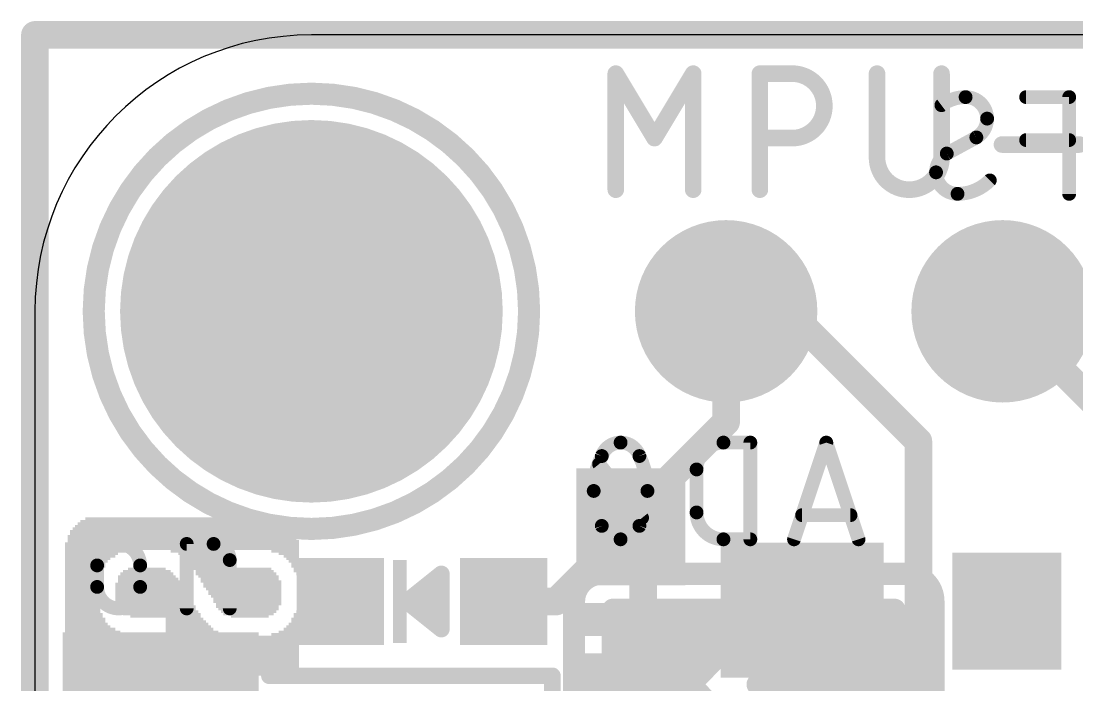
# Model space of a CAD drawing. Extents: x -0.1 to 34.3, y -4.7 to 17.9.
# Drawn here: x -0.13 to 9.57, y 11.81 to 17.91 of the extents above; entities that cross this region are included whole.
import ezdxf

# ---------------------------------------------------------------- set-up
doc = ezdxf.new("R2010")
doc.units = 0
for name, color, linetype in [('1', 12, 'CONTINUOUS'), ('16', 5, 'CONTINUOUS'), ('17', 110, 'CONTINUOUS'), ('20', 31, 'CONTINUOUS'), ('21', 40, 'CONTINUOUS'), ('22', 6, 'CONTINUOUS')]:
    doc.layers.add(name, color=color, linetype=linetype)

# ---------------------------------------------------------------- blocks, each defined once
blk = doc.blocks.new('RECT')
blk.add_solid([(-0.5, -0.5), (0.5, -0.5), (-0.5, 0.5), (0.5, 0.5)])
blk = doc.blocks.new('ROUNDP')
at = {"const_width": 0.5}
blk.add_lwpolyline([(0, -0.25, 1), (0, 0.25, 1), (0, -0.25)], format="xyb", dxfattribs=at)
blk = doc.blocks.new('RECT121920X243840R50')
at = {"const_width": 0.1905}
blk.add_lwpolyline([(0.2858, -0.5715), (0.2858, 0.5715, 0.4142), (0.1905, 0.6668), (-0.1905, 0.6668, 0.4142), (-0.2858, 0.5715), (-0.2858, -0.5715, 0.4142), (-0.1905, -0.6668), (0.1905, -0.6668, 0.4142)], format="xyb", close=True, dxfattribs=at)
blk.add_solid([(-0.2159, -0.5969), (0.2159, -0.5969), (-0.2159, 0.5969), (0.2159, 0.5969)])

msp = doc.modelspace()

# ---------------------------------------------------------------- linework, layer by layer
at = {"layer": '1', "const_width": 0.254}
for points in [[(0, 17.78), (25.4, 17.78)], [(0, 0), (0, 17.78)], [(6.35, 15.24), (6.9215, 15.24)], [(8.1162, 14.0453), (6.9215, 15.24)], [(8.1162, 11.5951), (8.1162, 14.0453)], [(4.7888, 12.573), (5.4737, 13.2579)], [(4.306, 12.573), (4.7888, 12.573)]]:
    msp.add_lwpolyline(points, dxfattribs=at)
at = {"layer": '1', "const_width": 0.127}
for points in [[(0, 17.8435, 1), (0, 17.7165)], [(0.0635, 17.78, 1), (-0.0635, 17.78)], [(6.35, 15.3035, 1), (6.35, 15.1765)], [(6.9664, 15.2849, 1), (6.8766, 15.1951)], [(6.9215, 15.1765, 1), (6.9215, 15.3035)], [(8.1797, 14.0453, 1), (8.0527, 14.0453)], [(8.0713, 14.0004, 1), (8.1611, 14.0902)], [(5.5186, 13.213, 1), (5.4288, 13.3028)], [(4.306, 12.6365, 1), (4.306, 12.5095)], [(4.7439, 12.6179, 1), (4.8337, 12.5281)], [(4.7888, 12.5095, 1), (4.7888, 12.6365)]]:
    msp.add_lwpolyline(points, format="xyb", dxfattribs=at)
at = {"layer": '16'}
for points, const_width in [([(0, 17.78), (25.4, 17.78)], 0.254), ([(0, 0), (0, 17.78)], 0.254), ([(6.35, 15.24), (6.35, 14.224)], 0.254), ([(11.303, 12.827), (8.89, 15.24)], 0.254), ([(6.35, 14.224), (5.588, 13.462)], 0.254), ([(5.588, 13.462), (5.588, 11.811)], 0.254), ([(5.311, 11.1244), (5.311, 12.4976)], 0.2032), ([(5.311, 12.4976), (6.681, 12.4976)], 0.2032), ([(6.681, 12.4976), (6.0198, 11.811)], 0.2032), ([(7.2755, 12.4976), (6.6389, 11.811)], 0.2032), ([(7.897, 12.4976), (7.2755, 12.4976)], 0.2032), ([(7.897, 11.1244), (7.897, 12.4976)], 0.2032), ([(5.311, 12.3952), (6.5824, 12.3952)], 0.2032), ([(7.1806, 12.3952), (7.897, 12.3952)], 0.2032), ([(5.311, 12.192), (6.3867, 12.192)], 0.2032), ([(6.9922, 12.192), (7.897, 12.192)], 0.2032), ([(5.311, 11.9888), (6.191, 11.9888)], 0.2032), ([(6.8038, 11.9888), (7.897, 11.9888)], 0.2032), ([(7.62, 11.811), (7.62, 10.4574)], 0.4064), ([(5.311, 11.7856), (6.0443, 11.7856)], 0.2032), ([(6.0198, 11.811), (6.681, 11.1244)], 0.2032), ([(6.6389, 11.811), (7.3255, 11.1244)], 0.2032), ([(6.6643, 11.7856), (7.897, 11.7856)], 0.2032)]:
    msp.add_lwpolyline(points, dxfattribs=dict(at, const_width=const_width))
for points, const_width in [([(0, 17.8435, 1), (0, 17.7165)], 0.127), ([(0.0635, 17.78, 1), (-0.0635, 17.78)], 0.127), ([(6.4135, 15.24, 1), (6.2865, 15.24)], 0.127), ([(8.9349, 15.2849, 1), (8.8451, 15.1951)], 0.127), ([(6.2865, 14.224, 1), (6.4135, 14.224)], 0.127), ([(6.3949, 14.1791, 1), (6.3051, 14.2689)], 0.127), ([(5.6515, 13.462, 1), (5.5245, 13.462)], 0.127), ([(5.5431, 13.5069, 1), (5.6329, 13.4171)], 0.127), ([(5.3618, 12.4976, 1), (5.2602, 12.4976)], 0.1016), ([(5.311, 12.5484, 1), (5.311, 12.4468)], 0.1016), ([(6.7176, 12.4624, 1), (6.6444, 12.5328)], 0.1016), ([(6.681, 12.4468, 1), (6.681, 12.5484)], 0.1016), ([(7.2755, 12.5484, 1), (7.2755, 12.4468)], 0.1016), ([(7.3128, 12.4631, 1), (7.2382, 12.5321)], 0.1016), ([(7.9478, 12.4976, 1), (7.8462, 12.4976)], 0.1016), ([(7.897, 12.4468, 1), (7.897, 12.5484)], 0.1016), ([(5.311, 12.446, 1), (5.311, 12.3444)], 0.1016), ([(6.5824, 12.3444, 1), (6.5824, 12.446)], 0.1016), ([(7.1806, 12.446, 1), (7.1806, 12.3444)], 0.1016), ([(7.897, 12.3444, 1), (7.897, 12.446)], 0.1016), ([(5.311, 12.2428, 1), (5.311, 12.1412)], 0.1016), ([(6.3867, 12.1412, 1), (6.3867, 12.2428)], 0.1016), ([(6.9922, 12.2428, 1), (6.9922, 12.1412)], 0.1016), ([(7.897, 12.1412, 1), (7.897, 12.2428)], 0.1016), ([(5.311, 12.0396, 1), (5.311, 11.938)], 0.1016), ([(6.191, 11.938, 1), (6.191, 12.0396)], 0.1016), ([(6.8038, 12.0396, 1), (6.8038, 11.938)], 0.1016), ([(7.897, 11.938, 1), (7.897, 12.0396)], 0.1016), ([(7.7216, 11.811, 1), (7.5184, 11.811)], 0.2032), ([(5.311, 11.8364, 1), (5.311, 11.7348)], 0.1016), ([(5.5245, 11.811, 1), (5.6515, 11.811)], 0.127), ([(6.0564, 11.8462, 1), (5.9832, 11.7758)], 0.1016), ([(5.9832, 11.8462, 1), (6.0564, 11.7758)], 0.1016), ([(6.0443, 11.7348, 1), (6.0443, 11.8364)], 0.1016), ([(6.6748, 11.8469, 1), (6.603, 11.7751)], 0.1016), ([(6.6016, 11.8455, 1), (6.6762, 11.7765)], 0.1016), ([(6.6643, 11.8364, 1), (6.6643, 11.7348)], 0.1016), ([(7.897, 11.7348, 1), (7.897, 11.8364)], 0.1016)]:
    msp.add_lwpolyline(points, format="xyb", dxfattribs=dict(at, const_width=const_width))
at = {"layer": '20'}
for p, q in [((22.86, 17.78), (2.54, 17.78)), ((0, 15.24), (0, 2.54))]:
    msp.add_line(p, q, dxfattribs=at)
msp.add_arc((2.54, 15.24), 2.54, 90, 180, dxfattribs=at)
at = {"layer": '21'}
for points, const_width in [([(5.3362, 16.3576), (5.3362, 17.4244)], 0.1524), ([(5.3362, 17.4244), (5.6918, 16.8317)], 0.1524), ([(5.6918, 16.8317), (6.0474, 17.4244)], 0.1524), ([(6.0474, 17.4244), (6.0474, 16.3576)], 0.1524), ([(6.6599, 16.3576), (6.6599, 17.4244)], 0.1524), ([(6.6599, 17.4244), (6.9562, 17.4244)], 0.1524), ([(7.7363, 17.4244), (7.7363, 16.6539)], 0.1524), ([(8.329, 16.6539), (8.329, 17.4244)], 0.1524), ([(6.9562, 16.8317), (6.6599, 16.8317)], 0.1524), ([(8.884, 16.7725), (9.5952, 16.7725)], 0.1524), ([(1.3945, 12.5095), (1.3945, 13.1022)], 0.127), ([(1.3945, 13.1022), (1.6414, 13.1022)], 0.127), ([(1.7896, 12.954), (1.7896, 12.5095)], 0.127), ([(0.5715, 12.7071), (0.5715, 12.9046)], 0.127), ([(0.9666, 12.9046), (0.9666, 12.7071)], 0.127), ([(3.7338, 12.827), (3.4163, 12.573)], 0.1524), ([(3.7338, 12.319), (3.7338, 12.827)], 0.1524), ([(3.7021, 12.8016), (3.7338, 12.8016)], 0.1524), ([(3.5116, 12.6492), (3.7338, 12.6492)], 0.1524), ([(3.4163, 12.573), (3.7338, 12.319)], 0.1524), ([(3.5116, 12.4968), (3.7338, 12.4968)], 0.1524), ([(5.0737, 12.4079), (5.8737, 12.4079)], 0.3048), ([(3.7021, 12.3444), (3.7338, 12.3444)], 0.1524), ([(2.154, 11.89), (4.754, 11.89)], 0.1524), ([(4.754, 11.89), (4.754, 10.79)], 0.1524)]:
    msp.add_lwpolyline(points, dxfattribs=dict(at, const_width=const_width))
for points, const_width in [([(5.3743, 17.4244, 1), (5.2981, 17.4244)], 0.0762), ([(5.3689, 17.444, 1), (5.3035, 17.4048)], 0.0762), ([(6.0855, 17.4244, 1), (6.0093, 17.4244)], 0.0762), ([(6.0801, 17.4048, 1), (6.0147, 17.444)], 0.0762), ([(6.698, 17.4244, 1), (6.6218, 17.4244)], 0.0762), ([(6.6599, 17.4625, 1), (6.6599, 17.3863)], 0.0762), ([(6.9562, 16.8317, 1), (6.9562, 17.4244)], 0.1524), ([(6.9562, 17.4625, 1), (6.9562, 17.3863)], 0.0762), ([(6.9562, 17.3863, 1), (6.9562, 17.4625)], 0.0762), ([(7.7744, 17.4244, 1), (7.6982, 17.4244)], 0.0762), ([(8.3671, 17.4244, 1), (8.2909, 17.4244)], 0.0762), ([(2.54, 13.24, 1), (2.54, 17.24, 1), (2.54, 13.24)], 0.2032), ([(5.6591, 16.8513, 1), (5.7245, 16.8121)], 0.0762), ([(5.6591, 16.8121, 1), (5.7245, 16.8513)], 0.0762), ([(6.6599, 16.8698, 1), (6.6599, 16.7936)], 0.0762), ([(6.9562, 16.8698, 1), (6.9562, 16.7936)], 0.0762), ([(6.9562, 16.7936, 1), (6.9562, 16.8698)], 0.0762), ([(8.884, 16.8106, 1), (8.884, 16.7344)], 0.0762), ([(9.5952, 16.7344, 1), (9.5952, 16.8106)], 0.0762), ([(7.7363, 16.6539, 1), (8.329, 16.6539)], 0.1524), ([(7.7744, 16.6539, 1), (7.6982, 16.6539)], 0.0762), ([(7.6982, 16.6539, 1), (7.7744, 16.6539)], 0.0762), ([(8.3671, 16.6539, 1), (8.2909, 16.6539)], 0.0762), ([(8.2909, 16.6539, 1), (8.3671, 16.6539)], 0.0762), ([(5.2981, 16.3576, 1), (5.3743, 16.3576)], 0.0762), ([(6.0093, 16.3576, 1), (6.0855, 16.3576)], 0.0762), ([(6.6218, 16.3576, 1), (6.698, 16.3576)], 0.0762), ([(0.9666, 12.9046, 1), (0.5715, 12.9046)], 0.127), ([(1.4262, 13.1022, 1), (1.3627, 13.1022)], 0.0635), ([(1.3945, 13.1339, 1), (1.3945, 13.0704)], 0.0635), ([(1.7896, 12.954, 0.4142), (1.6414, 13.1022)], 0.127), ([(1.6414, 13.1339, 1), (1.6414, 13.0704)], 0.0635), ([(1.6414, 13.0704, 1), (1.6414, 13.1339)], 0.0635), ([(1.8213, 12.954, 1), (1.7578, 12.954)], 0.0635), ([(0.6033, 12.9046, 1), (0.5397, 12.9046)], 0.0635), ([(0.5397, 12.9046, 1), (0.6033, 12.9046)], 0.0635), ([(0.9984, 12.9046, 1), (0.9349, 12.9046)], 0.0635), ([(0.9349, 12.9046, 1), (0.9984, 12.9046)], 0.0635), ([(1.7578, 12.954, 1), (1.8213, 12.954)], 0.0635), ([(3.7719, 12.827, 1), (3.6957, 12.827)], 0.0762), ([(3.7576, 12.7972, 1), (3.71, 12.8568)], 0.0762), ([(3.7021, 12.8397, 1), (3.7021, 12.7635)], 0.0762), ([(3.7338, 12.7635, 1), (3.7338, 12.8397)], 0.0762), ([(0.5397, 12.7071, 1), (0.6033, 12.7071)], 0.0635), ([(0.5715, 12.7071, 1), (0.9666, 12.7071)], 0.127), ([(0.6032, 12.7071, 1), (0.5397, 12.7071)], 0.0635), ([(0.9984, 12.7071, 1), (0.9349, 12.7071)], 0.0635), ([(0.9349, 12.7071, 1), (0.9984, 12.7071)], 0.0635), ([(3.5116, 12.6873, 1), (3.5116, 12.6111)], 0.0762), ([(3.7338, 12.6111, 1), (3.7338, 12.6873)], 0.0762), ([(3.4401, 12.6028, 1), (3.3925, 12.5432)], 0.0762), ([(3.3925, 12.6028, 1), (3.4401, 12.5432)], 0.0762), ([(1.3627, 12.5095, 1), (1.4262, 12.5095)], 0.0635), ([(1.7578, 12.5095, 1), (1.8213, 12.5095)], 0.0635), ([(3.5116, 12.5349, 1), (3.5116, 12.4587)], 0.0762), ([(3.7338, 12.4587, 1), (3.7338, 12.5349)], 0.0762), ([(5.0737, 12.4841, 1), (5.0737, 12.3317)], 0.1524), ([(5.8737, 12.3317, 1), (5.8737, 12.4841)], 0.1524), ([(3.7021, 12.3825, 1), (3.7021, 12.3063)], 0.0762), ([(3.7338, 12.3063, 1), (3.7338, 12.3825)], 0.0762), ([(3.6957, 12.319, 1), (3.7719, 12.319)], 0.0762), ([(3.71, 12.2892, 1), (3.7576, 12.3488)], 0.0762), ([(2.154, 11.9281, 1), (2.154, 11.8519)], 0.0762), ([(4.7921, 11.89, 1), (4.7159, 11.89)], 0.0762), ([(4.754, 11.8519, 1), (4.754, 11.9281)], 0.0762)]:
    msp.add_lwpolyline(points, format="xyb", dxfattribs=dict(at, const_width=const_width))
at = {"layer": '22'}
for points, const_width in [([(8.5501, 17.2085, 0.1623), (8.3278, 17.1344)], 0.127), ([(8.7476, 17.0109, 0.4142), (8.5501, 17.2085)], 0.127), ([(8.5501, 17.2402, 1), (8.5501, 17.1768)], 0.0635), ([(8.5501, 17.1768, 1), (8.5501, 17.2402)], 0.0635), ([(9.1064, 17.2402, 1), (9.1064, 17.1768)], 0.0635), ([(9.5333, 17.2085, 1), (9.4698, 17.2085)], 0.0635), ([(9.5015, 17.1768, 1), (9.5015, 17.2402)], 0.0635), ([(8.3088, 17.1598, 1), (8.3469, 17.109)], 0.0635), ([(8.6489, 16.8381, 0.2656), (8.7476, 17.0109)], 0.127), ([(8.7794, 17.0109, 1), (8.7159, 17.0109)], 0.0635), ([(8.7159, 17.0109, 1), (8.7794, 17.0109)], 0.0635), ([(8.6327, 16.8654, 1), (8.665, 16.8107)], 0.0635), ([(8.6641, 16.8102, 1), (8.6337, 16.866)], 0.0635), ([(9.1064, 16.8451, 1), (9.1064, 16.7816)], 0.0635), ([(9.5015, 16.7816, 1), (9.5015, 16.8451)], 0.0635), ([(8.3772, 16.6899, 0.2656), (8.2785, 16.5171)], 0.127), ([(8.362, 16.7178, 1), (8.3924, 16.662)], 0.0635), ([(8.3934, 16.6626, 1), (8.3611, 16.7173)], 0.0635), ([(8.3102, 16.5171, 1), (8.2467, 16.5171)], 0.0635), ([(8.2467, 16.5171, 1), (8.3102, 16.5171)], 0.0635), ([(8.2785, 16.5171, 0.4142), (8.476, 16.3195)], 0.127), ([(8.476, 16.3195, 0.2), (8.7723, 16.443)], 0.127), ([(8.7949, 16.4206, 1), (8.7498, 16.4653)], 0.0635), ([(8.476, 16.3512, 1), (8.476, 16.2878)], 0.0635), ([(8.476, 16.2877, 1), (8.476, 16.3512)], 0.0635), ([(9.4698, 16.3195, 1), (9.5333, 16.3195)], 0.0635), ([(5.3804, 14.0335, 0.3205), (5.2076, 13.91)], 0.127), ([(5.5533, 13.91, 0.3205), (5.3804, 14.0335)], 0.127), ([(5.3804, 14.0652, 1), (5.3804, 14.0018)], 0.0635), ([(5.3804, 14.0018, 1), (5.3804, 14.0652)], 0.0635), ([(6.3253, 14.0335, 0.4142), (6.0784, 13.7866)], 0.127), ([(6.3253, 14.0653, 1), (6.3253, 14.0017)], 0.0635), ([(6.3253, 14.0017, 1), (6.3253, 14.0653)], 0.0635), ([(6.604, 14.0335, 1), (6.5405, 14.0335)], 0.0635), ([(6.5723, 14.0017, 1), (6.5723, 14.0653)], 0.0635), ([(7.3003, 14.0435, 1), (7.2401, 14.0235)], 0.0635), ([(7.3003, 14.0235, 1), (7.2401, 14.0435)], 0.0635), ([(5.2076, 13.91, 0.1139), (5.1335, 13.589)], 0.127), ([(5.2361, 13.8961, 1), (5.179, 13.9239)], 0.0635), ([(5.6274, 13.589, 0.1139), (5.5533, 13.91)], 0.127), ([(5.5818, 13.9239, 1), (5.5248, 13.8961)], 0.0635), ([(5.2077, 13.8558, 1), (5.1581, 13.8161)], 0.0635), ([(5.1775, 13.9203, 1), (5.2376, 13.8997)], 0.0635), ([(5.5233, 13.8997, 1), (5.5833, 13.9203)], 0.0635), ([(6.1101, 13.7866, 1), (6.0466, 13.7866)], 0.0635), ([(6.0466, 13.7866, 1), (6.1101, 13.7866)], 0.0635), ([(5.1335, 13.589, 0.1139), (5.2076, 13.268)], 0.127), ([(5.1652, 13.589, 1), (5.1017, 13.589)], 0.0635), ([(5.1017, 13.589, 1), (5.1652, 13.589)], 0.0635), ([(5.5533, 13.268, 0.1139), (5.6274, 13.589)], 0.127), ([(5.6591, 13.589, 1), (5.5956, 13.589)], 0.0635), ([(5.5956, 13.589, 1), (5.6591, 13.589)], 0.0635), ([(5.5532, 13.3222, 1), (5.6028, 13.3619)], 0.0635), ([(6.0784, 13.3914, 0.4142), (6.3253, 13.1445)], 0.127), ([(6.1101, 13.3914, 1), (6.0466, 13.3914)], 0.0635), ([(6.0466, 13.3914, 1), (6.1101, 13.3914)], 0.0635), ([(7.0479, 13.3985, 1), (7.0479, 13.335)], 0.0635), ([(7.4924, 13.335, 1), (7.4924, 13.3985)], 0.0635), ([(5.2376, 13.2783, 1), (5.1775, 13.2577)], 0.0635), ([(5.2076, 13.268, 0.3205), (5.3804, 13.1445)], 0.127), ([(5.179, 13.2541, 1), (5.2361, 13.2819)], 0.0635), ([(5.3804, 13.1445, 0.3205), (5.5533, 13.268)], 0.127), ([(5.5248, 13.2819, 1), (5.5818, 13.2541)], 0.0635), ([(5.5833, 13.2577, 1), (5.5233, 13.2783)], 0.0635), ([(5.3804, 13.1762, 1), (5.3804, 13.1128)], 0.0635), ([(5.3804, 13.1128, 1), (5.3804, 13.1762)], 0.0635), ([(6.3253, 13.1763, 1), (6.3253, 13.1128)], 0.0635), ([(6.3253, 13.1128, 1), (6.3253, 13.1763)], 0.0635), ([(6.5723, 13.1128, 1), (6.5723, 13.1763)], 0.0635), ([(6.5405, 13.1445, 1), (6.604, 13.1445)], 0.0635), ([(6.9437, 13.1545, 1), (7.004, 13.1345)], 0.0635), ([(7.5364, 13.1345, 1), (7.5966, 13.1545)], 0.0635), ([(5.207, 12.827, 0.4142), (4.953, 12.573)], 0.2032), ([(5.207, 12.8778, 1), (5.207, 12.7762)], 0.1016), ([(5.207, 12.7762, 1), (5.207, 12.8778)], 0.1016), ([(8.255, 12.573, 0.4142), (8.001, 12.827)], 0.2032), ([(8.001, 12.8778, 1), (8.001, 12.7762)], 0.1016), ([(8.001, 12.7762, 1), (8.001, 12.8778)], 0.1016), ([(5.0038, 12.573, 1), (4.9022, 12.573)], 0.1016), ([(4.9022, 12.573, 1), (5.0038, 12.573)], 0.1016), ([(8.3058, 12.573, 1), (8.2042, 12.573)], 0.1016), ([(8.2042, 12.573, 1), (8.3058, 12.573)], 0.1016)]:
    msp.add_lwpolyline(points, format="xyb", dxfattribs=dict(at, const_width=const_width))
for points, const_width in [([(9.5015, 17.2085), (9.1064, 17.2085)], 0.127), ([(9.5015, 16.3195), (9.5015, 17.2085)], 0.127), ([(8.3772, 16.6899), (8.6489, 16.8381)], 0.127), ([(9.5015, 16.8134), (9.1064, 16.8134)], 0.127), ([(6.5723, 14.0335), (6.3253, 14.0335)], 0.127), ([(6.5723, 13.1445), (6.5723, 14.0335)], 0.127), ([(7.2702, 14.0335), (6.9739, 13.1445)], 0.127), ([(7.5665, 13.1445), (7.2702, 14.0335)], 0.127), ([(5.578, 13.3421), (5.1829, 13.8359)], 0.127), ([(6.0784, 13.7866), (6.0784, 13.3914)], 0.127), ([(7.0479, 13.3668), (7.4924, 13.3668)], 0.127), ([(6.3253, 13.1445), (6.5723, 13.1445)], 0.127), ([(8.001, 12.827), (5.207, 12.827)], 0.2032), ([(4.953, 11.049), (4.953, 12.573)], 0.2032), ([(8.255, 11.049), (8.255, 12.573)], 0.2032)]:
    msp.add_lwpolyline(points, dxfattribs=dict(at, const_width=const_width))

# ---------------------------------------------------------------- block references
at = {"layer": '1', "xscale": 1.075, "rotation": 90}
for p in [(5.4737, 13.2579), (8.9281, 12.4832), (5.4737, 11.5579)]:
    msp.add_blockref('RECT', p, dxfattribs=at)
at = {"layer": '1', "rotation": 90}
for p, xscale, yscale in [((7.0485, 12.4943), 1.24, 1.5), ((2.806, 12.573), 0.8, 0.8), ((4.306, 12.573), 0.8, 0.8)]:
    msp.add_blockref('RECT', p, dxfattribs=dict(at, xscale=xscale, yscale=yscale))
at = {"layer": '1', "xscale": 1.8, "yscale": 1.2}
msp.add_blockref('RECT', (1.154, 11.69), dxfattribs=at)
at = {"layer": '16', "rotation": 180}
for p in [(5.588, 11.811), (7.62, 11.811)]:
    msp.add_blockref('RECT121920X243840R50', p, dxfattribs=at)
at = {"layer": '17', "xscale": 3.516, "yscale": 3.516}
msp.add_blockref('ROUNDP', (2.54, 15.24), dxfattribs=at)
msp.add_blockref('ROUNDP', (2.54, 15.24), dxfattribs=at)
at = {"layer": '17', "xscale": 1.6764, "yscale": 1.6764, "rotation": 90}
for p in [(6.35, 15.24), (6.35, 15.24), (8.89, 15.24), (8.89, 15.24)]:
    msp.add_blockref('ROUNDP', p, dxfattribs=at)
at = {"layer": '21', "xscale": 0.762, "yscale": 0.127, "rotation": 90}
msp.add_blockref('RECT', (3.3528, 12.573), dxfattribs=at)
at = {"layer": '22', "rotation": 270}
for p, xscale, yscale in [((0.404, 12.5959), 1.4072, 0.0231), ((0.4271, 12.6073), 1.43, 0.0231), ((0.4502, 12.6073), 1.43, 0.0231), ((0.4733, 12.62), 1.4554, 0.0231), ((0.4964, 12.62), 1.4554, 0.0231), ((0.5196, 12.62), 1.4554, 0.0231), ((0.5427, 12.62), 1.4554, 0.0231), ((0.5658, 12.62), 1.4554, 0.0231), ((0.5889, 12.62), 1.4554, 0.0231), ((0.612, 13.0937), 0.508, 0.0231), ((0.635, 13.1166), 0.4623, 0.0229), ((0.658, 13.1394), 0.4166, 0.0231), ((0.6811, 13.1509), 0.3937, 0.0231), ((0.7042, 13.1623), 0.3708, 0.0231), ((0.7273, 13.1623), 0.3708, 0.0231), ((0.7504, 13.1737), 0.348, 0.0231), ((0.7736, 13.1851), 0.3251, 0.0231), ((0.7967, 13.1851), 0.3251, 0.0231), ((0.8198, 13.1851), 0.3251, 0.0231), ((0.8429, 13.1966), 0.3023, 0.0231), ((0.866, 13.1966), 0.3023, 0.0231), ((0.889, 13.1966), 0.3023, 0.0229), ((0.912, 13.1966), 0.3023, 0.0231), ((0.9351, 13.1966), 0.3023, 0.0231), ((0.9582, 13.1966), 0.3023, 0.0231), ((0.9813, 13.1966), 0.3023, 0.0231), ((1.0044, 13.1966), 0.3023, 0.0231), ((1.0276, 13.1966), 0.3023, 0.0231), ((1.0507, 13.1966), 0.3023, 0.0231), ((1.0738, 13.1966), 0.3023, 0.0231), ((1.0969, 13.1966), 0.3023, 0.0231), ((1.12, 13.1966), 0.3023, 0.0231), ((1.143, 13.1966), 0.3023, 0.0229), ((1.166, 13.1966), 0.3023, 0.0231), ((1.1891, 13.1966), 0.3023, 0.0231), ((1.2122, 13.1966), 0.3023, 0.0231), ((1.2353, 13.1966), 0.3023, 0.0231), ((1.2584, 13.1851), 0.3251, 0.0231), ((1.2816, 13.1851), 0.3251, 0.0231), ((1.3047, 13.1851), 0.3251, 0.0231), ((1.3278, 13.1737), 0.348, 0.0231), ((1.3509, 13.1623), 0.3708, 0.0231), ((1.374, 13.1623), 0.3708, 0.0231), ((1.397, 13.1509), 0.3937, 0.0229), ((1.42, 13.1394), 0.4166, 0.0231), ((1.4431, 13.1166), 0.4623, 0.0231), ((1.4662, 13.1051), 0.4851, 0.0231), ((1.4893, 13.081), 0.5334, 0.0231), ((1.5124, 13.0696), 0.5563, 0.0231), ((1.5356, 13.0467), 0.602, 0.0231), ((1.5587, 13.0239), 0.6477, 0.0231), ((1.5818, 13.0124), 0.6706, 0.0231), ((1.6049, 12.9896), 0.7163, 0.0231), ((1.628, 12.9781), 0.7391, 0.0231), ((1.651, 12.954), 0.7874, 0.0229), ((1.674, 12.9311), 0.8331, 0.0231), ((1.6971, 12.9197), 0.856, 0.0231), ((1.7202, 12.9083), 0.8788, 0.0231), ((1.7433, 12.8969), 0.9017, 0.0231), ((1.7664, 12.8969), 0.9017, 0.0231), ((1.7896, 13.1966), 0.3023, 0.0231), ((1.8127, 13.1966), 0.3023, 0.0231), ((1.8358, 13.1966), 0.3023, 0.0231), ((1.8589, 13.1966), 0.3023, 0.0231), ((1.882, 13.1966), 0.3023, 0.0231), ((1.905, 13.1966), 0.3023, 0.0229), ((1.928, 13.1966), 0.3023, 0.0231), ((1.9511, 13.1966), 0.3023, 0.0231), ((1.9742, 13.1966), 0.3023, 0.0231), ((1.9973, 13.1966), 0.3023, 0.0231), ((2.0204, 13.1966), 0.3023, 0.0231), ((2.0436, 13.1966), 0.3023, 0.0231), ((2.0667, 13.1966), 0.3023, 0.0231), ((2.0898, 13.1966), 0.3023, 0.0231), ((2.1129, 13.1966), 0.3023, 0.0231), ((2.136, 13.1966), 0.3023, 0.0231), ((2.159, 13.1966), 0.3023, 0.0229), ((2.182, 13.1851), 0.3251, 0.0231), ((2.2051, 13.1851), 0.3251, 0.0231), ((2.2282, 13.1851), 0.3251, 0.0231), ((2.2513, 13.161), 0.3226, 0.0231), ((2.2744, 13.161), 0.3226, 0.0231), ((2.2976, 13.1382), 0.3226, 0.0231), ((0.3349, 12.5616), 1.3386, 0.0231), ((0.358, 12.573), 1.3614, 0.0231), ((0.381, 12.5844), 1.3843, 0.0229), ((2.3207, 13.1153), 0.3226, 0.0231), ((2.3438, 13.0924), 0.3226, 0.0231), ((2.3669, 13.0581), 0.3454, 0.0231), ((0.2887, 12.5044), 1.2243, 0.0231), ((0.3118, 12.5387), 1.2929, 0.0231), ((2.39, 13.0124), 0.3454, 0.0231), ((2.413, 12.9769), 0.3251, 0.0229), ((0.7736, 12.653), 0.3226, 0.0231), ((0.7967, 12.6543), 0.3708, 0.0231), ((0.8198, 12.6543), 0.4166, 0.0231), ((0.8429, 12.6543), 0.4166, 0.0231), ((0.866, 12.6657), 0.4394, 0.0231), ((0.889, 12.6543), 0.4623, 0.0229), ((0.912, 12.6543), 0.4623, 0.0231), ((0.9351, 12.6543), 0.4623, 0.0231), ((0.9582, 12.6543), 0.4623, 0.0231), ((0.9813, 12.6543), 0.4623, 0.0231), ((1.0044, 12.6543), 0.4623, 0.0231), ((1.0276, 12.6543), 0.4623, 0.0231), ((1.0507, 12.6543), 0.4623, 0.0231), ((1.0738, 12.6543), 0.4623, 0.0231), ((1.0969, 12.6543), 0.4623, 0.0231), ((1.12, 12.6543), 0.4623, 0.0231), ((1.143, 12.6543), 0.4623, 0.0229), ((1.166, 12.6543), 0.4623, 0.0231), ((1.1891, 12.6543), 0.4623, 0.0231), ((1.2122, 12.3774), 0.9703, 0.0231), ((1.2353, 12.3774), 0.9703, 0.0231), ((1.2584, 12.366), 0.9474, 0.0231), ((1.2816, 12.3533), 0.922, 0.0231), ((1.7896, 12.6657), 0.4394, 0.0231), ((1.8127, 12.6543), 0.4623, 0.0231), ((1.8358, 12.6543), 0.4623, 0.0231), ((1.8589, 12.6543), 0.4623, 0.0231), ((1.882, 12.6543), 0.4623, 0.0231), ((1.905, 12.6543), 0.4623, 0.0229), ((1.928, 12.6543), 0.4623, 0.0231), ((1.9511, 12.6543), 0.4623, 0.0231), ((1.9742, 12.6543), 0.4623, 0.0231), ((1.9973, 12.6543), 0.4623, 0.0231), ((2.0204, 12.6543), 0.4623, 0.0231), ((2.0436, 12.6543), 0.4623, 0.0231), ((2.0667, 12.6543), 0.4623, 0.0231), ((2.0898, 12.6543), 0.4623, 0.0231), ((2.1129, 12.6543), 0.4623, 0.0231), ((2.136, 12.6543), 0.4623, 0.0231), ((2.159, 12.6657), 0.4394, 0.0229), ((2.182, 12.6543), 0.4166, 0.0231), ((2.2051, 12.6543), 0.3708, 0.0231), ((2.2282, 12.653), 0.3226, 0.0231), ((0.7504, 12.653), 0.1854, 0.0231), ((1.3047, 12.3419), 0.8992, 0.0231), ((1.3278, 12.3304), 0.8763, 0.0231), ((1.3509, 12.3076), 0.8306, 0.0231), ((2.2513, 12.653), 0.2311, 0.0231), ((1.374, 12.2847), 0.7849, 0.0231), ((1.397, 12.2733), 0.762, 0.0229), ((1.42, 12.2504), 0.7163, 0.0231), ((1.4431, 12.239), 0.6934, 0.0231), ((1.4662, 12.2149), 0.6452, 0.0231), ((0.612, 12.2847), 0.3683, 0.0231), ((0.635, 12.2619), 0.3226, 0.0229), ((1.4893, 12.192), 0.5994, 0.0231), ((1.5124, 12.1806), 0.5766, 0.0231), ((1.5356, 12.1577), 0.5309, 0.0231), ((2.3669, 12.1577), 0.5309, 0.0231), ((2.39, 12.1806), 0.5766, 0.0231), ((2.413, 12.192), 0.5994, 0.0229), ((0.658, 12.239), 0.2769, 0.0231), ((0.6811, 12.2276), 0.254, 0.0231), ((0.7042, 12.2161), 0.2311, 0.0231), ((0.7273, 12.2161), 0.2311, 0.0231), ((1.5587, 12.1463), 0.508, 0.0231), ((1.5818, 12.1349), 0.4851, 0.0231), ((1.6049, 12.1234), 0.4623, 0.0231), ((1.628, 12.112), 0.4394, 0.0231), ((2.2976, 12.112), 0.4394, 0.0231), ((2.3207, 12.1234), 0.4623, 0.0231), ((2.3438, 12.1349), 0.4851, 0.0231), ((0.7504, 12.2034), 0.2057, 0.0231), ((0.7736, 12.0993), 0.414, 0.0231), ((0.7967, 12.0879), 0.3912, 0.0231), ((0.8198, 12.0879), 0.3912, 0.0231), ((0.8429, 12.0879), 0.3912, 0.0231), ((0.866, 12.0764), 0.3683, 0.0231), ((0.889, 12.0764), 0.3683, 0.0229), ((0.912, 12.0764), 0.3683, 0.0231), ((0.9351, 12.0764), 0.3683, 0.0231), ((0.9582, 12.0764), 0.3683, 0.0231), ((0.9813, 12.0764), 0.3683, 0.0231), ((1.0044, 12.0764), 0.3683, 0.0231), ((1.0276, 12.0764), 0.3683, 0.0231), ((1.0507, 12.0764), 0.3683, 0.0231), ((1.0738, 12.0764), 0.3683, 0.0231), ((1.0969, 12.0764), 0.3683, 0.0231), ((1.12, 12.0764), 0.3683, 0.0231), ((1.143, 12.0764), 0.3683, 0.0229), ((1.166, 12.0764), 0.3683, 0.0231), ((1.1891, 12.0764), 0.3683, 0.0231), ((1.651, 12.0993), 0.414, 0.0229), ((1.674, 12.0993), 0.414, 0.0231), ((1.6971, 12.0879), 0.3912, 0.0231), ((1.7202, 12.0879), 0.3912, 0.0231), ((1.7433, 12.0764), 0.3683, 0.0231), ((1.7664, 12.0764), 0.3683, 0.0231), ((1.7896, 12.0764), 0.3683, 0.0231), ((1.8127, 12.0764), 0.3683, 0.0231), ((1.8358, 12.0764), 0.3683, 0.0231), ((1.8589, 12.0764), 0.3683, 0.0231), ((1.882, 12.0764), 0.3683, 0.0231), ((1.905, 12.0764), 0.3683, 0.0229), ((1.928, 12.0764), 0.3683, 0.0231), ((1.9511, 12.0764), 0.3683, 0.0231), ((1.9742, 12.0764), 0.3683, 0.0231), ((1.9973, 12.0764), 0.3683, 0.0231), ((2.0204, 12.0764), 0.3683, 0.0231), ((2.0436, 12.0764), 0.3683, 0.0231), ((2.0667, 12.0764), 0.3683, 0.0231), ((2.0898, 12.0764), 0.3683, 0.0231), ((2.1129, 12.0764), 0.3683, 0.0231), ((2.136, 12.0764), 0.3683, 0.0231), ((2.159, 12.0764), 0.3683, 0.0229), ((2.182, 12.0879), 0.3912, 0.0231), ((2.2051, 12.0879), 0.3912, 0.0231), ((2.2282, 12.0879), 0.3912, 0.0231), ((2.2513, 12.0993), 0.414, 0.0231), ((2.2744, 12.0993), 0.414, 0.0231)]:
    msp.add_blockref('RECT', p, dxfattribs=dict(at, xscale=xscale, yscale=yscale))

doc.saveas('drawing.dxf')
